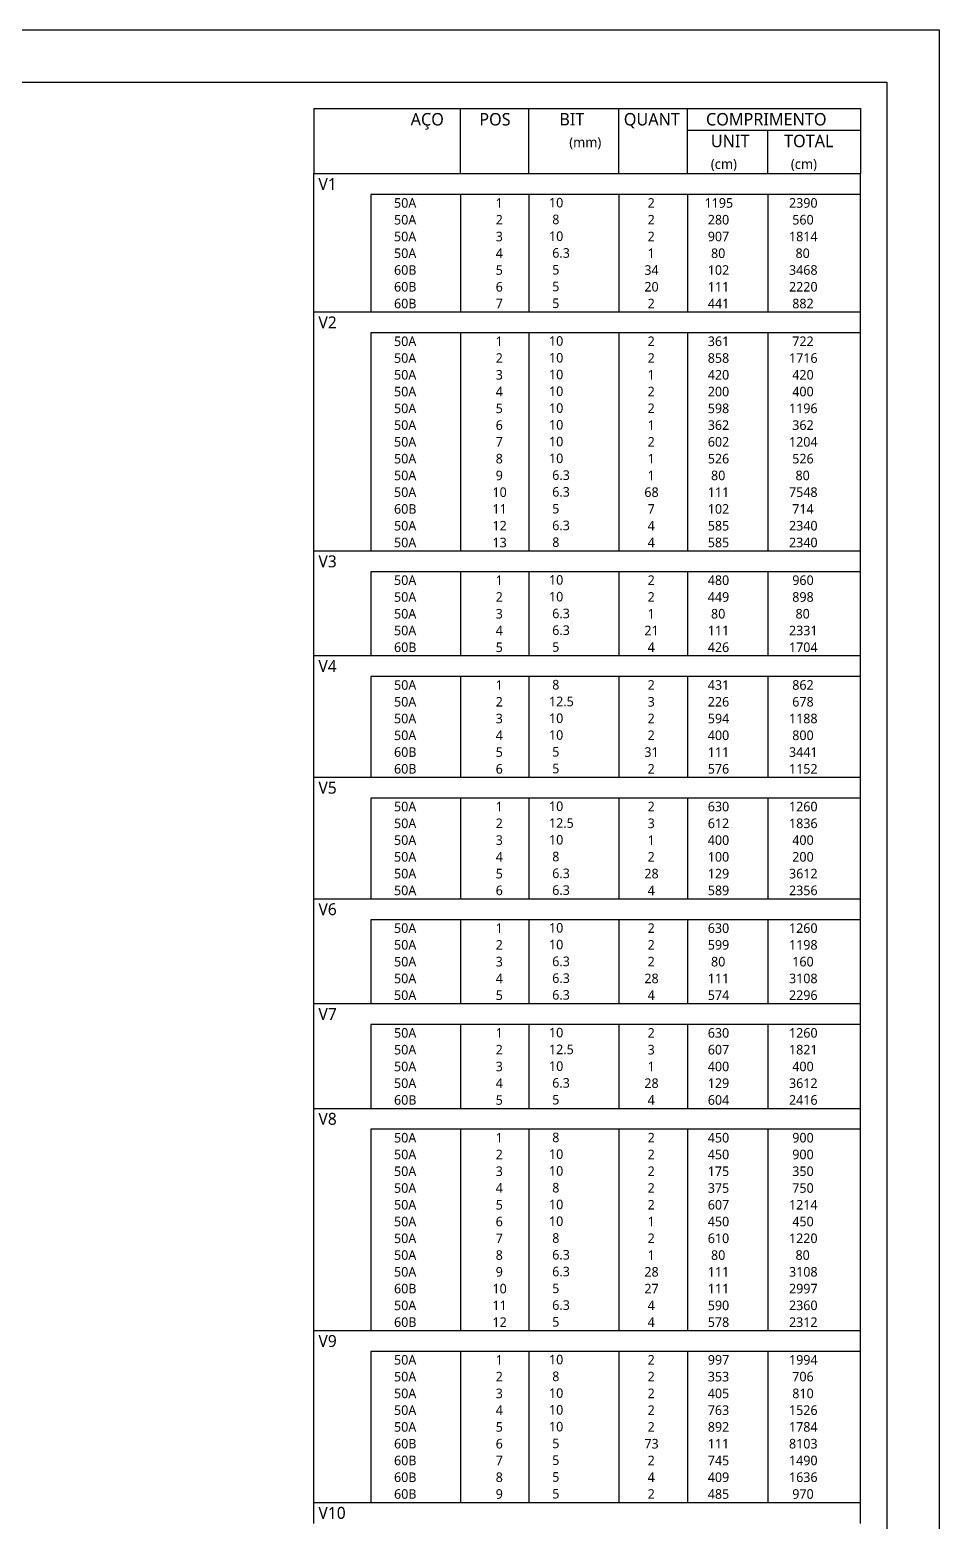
# Model space of a CAD drawing. Extents: x 0 to 89.5, y 0 to 70.
# Drawn here: x 72.13 to 89.5, y 41.5 to 70 of the extents above; entities that cross this region are included whole.
import ezdxf

# ---------------------------------------------------------------- set-up
doc = ezdxf.new("R2010")
doc.units = 0
doc.header["$MEASUREMENT"] = 0
for name, color, linetype in [('1', 1, 'CONTINUOUS'), ('12', 12, 'CONTINUOUS'), ('2', 2, 'CONTINUOUS')]:
    doc.layers.add(name, color=color, linetype=linetype)
doc.styles.add('TQS_LUCIDA_SANS_UNICODE', font='L_10646.TTF')

msp = doc.modelspace()

# ---------------------------------------------------------------- linework, layer by layer
at = {"layer": '1', "linetype": 'Continuous'}
for p, q in [((1.5, 70), (89.500005, 70)), ((89.500005, 70), (89.499997, 0))]:
    msp.add_line(p, q, dxfattribs=at)
at = {"layer": '12', "linetype": 'Continuous'}
for p, q in [((2.5, 68.999992), (88.499997, 69)), ((88.499997, 69), (88.499997, 1))]:
    msp.add_line(p, q, dxfattribs=at)
at = {"layer": '2', "linetype": 'Continuous'}
for p, q in [((77.55, 68.499087), (77.55, 67.252212)), ((77.55, 68.499087), (88, 68.499087)), ((80.3525, 67.252212), (80.3525, 68.499087)), ((81.6635, 67.252212), (81.6635, 68.499087)), ((83.383, 67.252212), (83.383, 68.499087)), ((84.694, 67.252212), (84.694, 68.499087)), ((88, 68.499087), (88, 67.252212)), ((84.694, 68.083462), (88, 68.083462)), ((86.2235, 67.252212), (86.2235, 68.083462)), ((77.55, 67.252212), (88, 67.252212)), ((77.55, 66.851652), (77.55, 67.252212)), ((77.55, 67.252212), (88, 67.252212)), ((88, 66.851652), (88, 67.252212)), ((77.55, 66.531204), (77.55, 66.851652)), ((88, 66.851652), (78.6425, 66.851652)), ((78.6425, 66.851652), (78.6425, 66.531204)), ((80.3525, 66.851652), (80.3525, 66.531204)), ((81.6635, 66.851652), (81.6635, 66.531204)), ((83.383, 66.851652), (83.383, 66.531204)), ((84.694, 66.851652), (84.694, 66.531204)), ((86.2235, 66.851652), (86.2235, 66.531204)), ((88, 66.531204), (88, 66.851652)), ((77.55, 66.210757), (77.55, 66.531204)), ((78.6425, 66.531204), (78.6425, 66.210757)), ((80.3525, 66.531204), (80.3525, 66.210757)), ((81.6635, 66.531204), (81.6635, 66.210757)), ((83.383, 66.531204), (83.383, 66.210757)), ((84.694, 66.531204), (84.694, 66.210757)), ((86.2235, 66.531204), (86.2235, 66.210757)), ((88, 66.210757), (88, 66.531204)), ((77.55, 65.890309), (77.55, 66.210757)), ((78.6425, 66.210757), (78.6425, 65.890309)), ((80.3525, 66.210757), (80.3525, 65.890309)), ((81.6635, 66.210757), (81.6635, 65.890309)), ((83.383, 66.210757), (83.383, 65.890309)), ((84.694, 66.210757), (84.694, 65.890309)), ((86.2235, 66.210757), (86.2235, 65.890309)), ((88, 65.890309), (88, 66.210757)), ((77.55, 65.569861), (77.55, 65.890309)), ((78.6425, 65.890309), (78.6425, 65.569861)), ((80.3525, 65.890309), (80.3525, 65.569861)), ((81.6635, 65.890309), (81.6635, 65.569861)), ((83.383, 65.890309), (83.383, 65.569861)), ((84.694, 65.890309), (84.694, 65.569861)), ((86.2235, 65.890309), (86.2235, 65.569861)), ((88, 65.569861), (88, 65.890309)), ((77.55, 65.249413), (77.55, 65.569861)), ((78.6425, 65.569861), (78.6425, 65.249413)), ((80.3525, 65.569861), (80.3525, 65.249413)), ((81.6635, 65.569861), (81.6635, 65.249413)), ((83.383, 65.569861), (83.383, 65.249413)), ((84.694, 65.569861), (84.694, 65.249413)), ((86.2235, 65.569861), (86.2235, 65.249413)), ((88, 65.249413), (88, 65.569861)), ((77.55, 64.928966), (77.55, 65.249413)), ((78.6425, 65.249413), (78.6425, 64.928966)), ((80.3525, 65.249413), (80.3525, 64.928966)), ((81.6635, 65.249413), (81.6635, 64.928966)), ((83.383, 65.249413), (83.383, 64.928966)), ((84.694, 65.249413), (84.694, 64.928966)), ((86.2235, 65.249413), (86.2235, 64.928966)), ((88, 64.928966), (88, 65.249413)), ((77.55, 64.608518), (77.55, 64.928966)), ((78.6425, 64.928966), (78.6425, 64.608518)), ((80.3525, 64.928966), (80.3525, 64.608518)), ((81.6635, 64.928966), (81.6635, 64.608518)), ((83.383, 64.928966), (83.383, 64.608518)), ((84.694, 64.928966), (84.694, 64.608518)), ((86.2235, 64.928966), (86.2235, 64.608518)), ((88, 64.608518), (88, 64.928966)), ((77.55, 64.207958), (77.55, 64.608518)), ((77.55, 64.608518), (88, 64.608518)), ((88, 64.207958), (88, 64.608518)), ((77.55, 63.88751), (77.55, 64.207958)), ((88, 64.207958), (78.6425, 64.207958)), ((78.6425, 64.207958), (78.6425, 63.88751)), ((80.3525, 64.207958), (80.3525, 63.88751)), ((81.6635, 64.207958), (81.6635, 63.88751)), ((83.383, 64.207958), (83.383, 63.88751)), ((84.694, 64.207958), (84.694, 63.88751)), ((86.2235, 64.207958), (86.2235, 63.88751)), ((88, 63.88751), (88, 64.207958)), ((77.55, 63.567063), (77.55, 63.88751)), ((78.6425, 63.88751), (78.6425, 63.567063)), ((80.3525, 63.88751), (80.3525, 63.567063)), ((81.6635, 63.88751), (81.6635, 63.567063)), ((83.383, 63.88751), (83.383, 63.567063)), ((84.694, 63.88751), (84.694, 63.567063)), ((86.2235, 63.88751), (86.2235, 63.567063)), ((88, 63.567063), (88, 63.88751)), ((77.55, 63.246615), (77.55, 63.567063)), ((78.6425, 63.567063), (78.6425, 63.246615)), ((80.3525, 63.567063), (80.3525, 63.246615)), ((81.6635, 63.567063), (81.6635, 63.246615)), ((83.383, 63.567063), (83.383, 63.246615)), ((84.694, 63.567063), (84.694, 63.246615)), ((86.2235, 63.567063), (86.2235, 63.246615)), ((88, 63.246615), (88, 63.567063)), ((77.55, 62.926167), (77.55, 63.246615)), ((78.6425, 63.246615), (78.6425, 62.926167)), ((80.3525, 63.246615), (80.3525, 62.926167)), ((81.6635, 63.246615), (81.6635, 62.926167)), ((83.383, 63.246615), (83.383, 62.926167)), ((84.694, 63.246615), (84.694, 62.926167)), ((86.2235, 63.246615), (86.2235, 62.926167)), ((88, 62.926167), (88, 63.246615)), ((77.55, 62.605719), (77.55, 62.926167)), ((78.6425, 62.926167), (78.6425, 62.605719)), ((80.3525, 62.926167), (80.3525, 62.605719)), ((81.6635, 62.926167), (81.6635, 62.605719)), ((83.383, 62.926167), (83.383, 62.605719)), ((84.694, 62.926167), (84.694, 62.605719)), ((86.2235, 62.926167), (86.2235, 62.605719)), ((88, 62.605719), (88, 62.926167)), ((77.55, 62.285272), (77.55, 62.605719)), ((78.6425, 62.605719), (78.6425, 62.285272)), ((80.3525, 62.605719), (80.3525, 62.285272)), ((81.6635, 62.605719), (81.6635, 62.285272)), ((83.383, 62.605719), (83.383, 62.285272)), ((84.694, 62.605719), (84.694, 62.285272)), ((86.2235, 62.605719), (86.2235, 62.285272)), ((88, 62.285272), (88, 62.605719)), ((77.55, 61.964824), (77.55, 62.285272)), ((78.6425, 62.285272), (78.6425, 61.964824)), ((80.3525, 62.285272), (80.3525, 61.964824)), ((81.6635, 62.285272), (81.6635, 61.964824)), ((83.383, 62.285272), (83.383, 61.964824)), ((84.694, 62.285272), (84.694, 61.964824)), ((86.2235, 62.285272), (86.2235, 61.964824)), ((88, 61.964824), (88, 62.285272)), ((77.55, 61.644376), (77.55, 61.964824)), ((78.6425, 61.964824), (78.6425, 61.644376)), ((80.3525, 61.964824), (80.3525, 61.644376)), ((81.6635, 61.964824), (81.6635, 61.644376)), ((83.383, 61.964824), (83.383, 61.644376)), ((84.694, 61.964824), (84.694, 61.644376)), ((86.2235, 61.964824), (86.2235, 61.644376)), ((88, 61.644376), (88, 61.964824)), ((77.55, 61.323929), (77.55, 61.644376)), ((78.6425, 61.644376), (78.6425, 61.323929)), ((80.3525, 61.644376), (80.3525, 61.323929)), ((81.6635, 61.644376), (81.6635, 61.323929)), ((83.383, 61.644376), (83.383, 61.323929)), ((84.694, 61.644376), (84.694, 61.323929)), ((86.2235, 61.644376), (86.2235, 61.323929)), ((88, 61.323929), (88, 61.644376)), ((77.55, 61.003481), (77.55, 61.323929)), ((78.6425, 61.323929), (78.6425, 61.003481)), ((80.3525, 61.323929), (80.3525, 61.003481)), ((81.6635, 61.323929), (81.6635, 61.003481)), ((83.383, 61.323929), (83.383, 61.003481)), ((84.694, 61.323929), (84.694, 61.003481)), ((86.2235, 61.323929), (86.2235, 61.003481)), ((88, 61.003481), (88, 61.323929)), ((77.55, 60.683033), (77.55, 61.003481)), ((78.6425, 61.003481), (78.6425, 60.683033)), ((80.3525, 61.003481), (80.3525, 60.683033)), ((81.6635, 61.003481), (81.6635, 60.683033)), ((83.383, 61.003481), (83.383, 60.683033)), ((84.694, 61.003481), (84.694, 60.683033)), ((86.2235, 61.003481), (86.2235, 60.683033)), ((88, 60.683033), (88, 61.003481)), ((77.55, 60.362585), (77.55, 60.683033)), ((78.6425, 60.683033), (78.6425, 60.362585)), ((80.3525, 60.683033), (80.3525, 60.362585)), ((81.6635, 60.683033), (81.6635, 60.362585)), ((83.383, 60.683033), (83.383, 60.362585)), ((84.694, 60.683033), (84.694, 60.362585)), ((86.2235, 60.683033), (86.2235, 60.362585)), ((88, 60.362585), (88, 60.683033)), ((77.55, 60.042138), (77.55, 60.362585)), ((78.6425, 60.362585), (78.6425, 60.042138)), ((80.3525, 60.362585), (80.3525, 60.042138)), ((81.6635, 60.362585), (81.6635, 60.042138)), ((83.383, 60.362585), (83.383, 60.042138)), ((84.694, 60.362585), (84.694, 60.042138)), ((86.2235, 60.362585), (86.2235, 60.042138)), ((88, 60.042138), (88, 60.362585)), ((77.55, 59.641578), (77.55, 60.042138)), ((77.55, 60.042138), (88, 60.042138)), ((88, 59.641578), (88, 60.042138)), ((77.55, 59.32113), (77.55, 59.641578)), ((88, 59.641578), (78.6425, 59.641578)), ((78.6425, 59.641578), (78.6425, 59.32113)), ((80.3525, 59.641578), (80.3525, 59.32113)), ((81.6635, 59.641578), (81.6635, 59.32113)), ((83.383, 59.641578), (83.383, 59.32113)), ((84.694, 59.641578), (84.694, 59.32113)), ((86.2235, 59.641578), (86.2235, 59.32113)), ((88, 59.32113), (88, 59.641578)), ((77.55, 59.000682), (77.55, 59.32113)), ((78.6425, 59.32113), (78.6425, 59.000682)), ((80.3525, 59.32113), (80.3525, 59.000682)), ((81.6635, 59.32113), (81.6635, 59.000682)), ((83.383, 59.32113), (83.383, 59.000682)), ((84.694, 59.32113), (84.694, 59.000682)), ((86.2235, 59.32113), (86.2235, 59.000682)), ((88, 59.000682), (88, 59.32113)), ((77.55, 58.680235), (77.55, 59.000682)), ((78.6425, 59.000682), (78.6425, 58.680235)), ((80.3525, 59.000682), (80.3525, 58.680235)), ((81.6635, 59.000682), (81.6635, 58.680235)), ((83.383, 59.000682), (83.383, 58.680235)), ((84.694, 59.000682), (84.694, 58.680235)), ((86.2235, 59.000682), (86.2235, 58.680235)), ((88, 58.680235), (88, 59.000682)), ((77.55, 58.359787), (77.55, 58.680235)), ((78.6425, 58.680235), (78.6425, 58.359787)), ((80.3525, 58.680235), (80.3525, 58.359787)), ((81.6635, 58.680235), (81.6635, 58.359787)), ((83.383, 58.680235), (83.383, 58.359787)), ((84.694, 58.680235), (84.694, 58.359787)), ((86.2235, 58.680235), (86.2235, 58.359787)), ((88, 58.359787), (88, 58.680235)), ((77.55, 58.039339), (77.55, 58.359787)), ((78.6425, 58.359787), (78.6425, 58.039339)), ((80.3525, 58.359787), (80.3525, 58.039339)), ((81.6635, 58.359787), (81.6635, 58.039339)), ((83.383, 58.359787), (83.383, 58.039339)), ((84.694, 58.359787), (84.694, 58.039339)), ((86.2235, 58.359787), (86.2235, 58.039339)), ((88, 58.039339), (88, 58.359787)), ((77.55, 57.63878), (77.55, 58.039339)), ((77.55, 58.039339), (88, 58.039339)), ((88, 57.63878), (88, 58.039339)), ((77.55, 57.318332), (77.55, 57.63878)), ((88, 57.63878), (78.6425, 57.63878)), ((78.6425, 57.63878), (78.6425, 57.318332)), ((80.3525, 57.63878), (80.3525, 57.318332)), ((81.6635, 57.63878), (81.6635, 57.318332)), ((83.383, 57.63878), (83.383, 57.318332)), ((84.694, 57.63878), (84.694, 57.318332)), ((86.2235, 57.63878), (86.2235, 57.318332)), ((88, 57.318332), (88, 57.63878)), ((77.55, 56.997884), (77.55, 57.318332)), ((78.6425, 57.318332), (78.6425, 56.997884)), ((80.3525, 57.318332), (80.3525, 56.997884)), ((81.6635, 57.318332), (81.6635, 56.997884)), ((83.383, 57.318332), (83.383, 56.997884)), ((84.694, 57.318332), (84.694, 56.997884)), ((86.2235, 57.318332), (86.2235, 56.997884)), ((88, 56.997884), (88, 57.318332)), ((77.55, 56.677436), (77.55, 56.997884)), ((78.6425, 56.997884), (78.6425, 56.677436)), ((80.3525, 56.997884), (80.3525, 56.677436)), ((81.6635, 56.997884), (81.6635, 56.677436)), ((83.383, 56.997884), (83.383, 56.677436)), ((84.694, 56.997884), (84.694, 56.677436)), ((86.2235, 56.997884), (86.2235, 56.677436)), ((88, 56.677436), (88, 56.997884)), ((77.55, 56.356989), (77.55, 56.677436)), ((78.6425, 56.677436), (78.6425, 56.356989)), ((80.3525, 56.677436), (80.3525, 56.356989)), ((81.6635, 56.677436), (81.6635, 56.356989)), ((83.383, 56.677436), (83.383, 56.356989)), ((84.694, 56.677436), (84.694, 56.356989)), ((86.2235, 56.677436), (86.2235, 56.356989)), ((88, 56.356989), (88, 56.677436)), ((77.55, 56.036541), (77.55, 56.356989)), ((78.6425, 56.356989), (78.6425, 56.036541)), ((80.3525, 56.356989), (80.3525, 56.036541)), ((81.6635, 56.356989), (81.6635, 56.036541)), ((83.383, 56.356989), (83.383, 56.036541)), ((84.694, 56.356989), (84.694, 56.036541)), ((86.2235, 56.356989), (86.2235, 56.036541)), ((88, 56.036541), (88, 56.356989)), ((77.55, 55.716093), (77.55, 56.036541)), ((78.6425, 56.036541), (78.6425, 55.716093)), ((80.3525, 56.036541), (80.3525, 55.716093)), ((81.6635, 56.036541), (81.6635, 55.716093)), ((83.383, 56.036541), (83.383, 55.716093)), ((84.694, 56.036541), (84.694, 55.716093)), ((86.2235, 56.036541), (86.2235, 55.716093)), ((88, 55.716093), (88, 56.036541)), ((77.55, 55.315533), (77.55, 55.716093)), ((77.55, 55.716093), (88, 55.716093)), ((88, 55.315533), (88, 55.716093)), ((77.55, 54.995086), (77.55, 55.315533)), ((88, 55.315533), (78.6425, 55.315533)), ((78.6425, 55.315533), (78.6425, 54.995086)), ((80.3525, 55.315533), (80.3525, 54.995086)), ((81.6635, 55.315533), (81.6635, 54.995086)), ((83.383, 55.315533), (83.383, 54.995086)), ((84.694, 55.315533), (84.694, 54.995086)), ((86.2235, 55.315533), (86.2235, 54.995086)), ((88, 54.995086), (88, 55.315533)), ((77.55, 54.674638), (77.55, 54.995086)), ((78.6425, 54.995086), (78.6425, 54.674638)), ((80.3525, 54.995086), (80.3525, 54.674638)), ((81.6635, 54.995086), (81.6635, 54.674638)), ((83.383, 54.995086), (83.383, 54.674638)), ((84.694, 54.995086), (84.694, 54.674638)), ((86.2235, 54.995086), (86.2235, 54.674638)), ((88, 54.674638), (88, 54.995086)), ((77.55, 54.35419), (77.55, 54.674638)), ((78.6425, 54.674638), (78.6425, 54.35419)), ((80.3525, 54.674638), (80.3525, 54.35419)), ((81.6635, 54.674638), (81.6635, 54.35419)), ((83.383, 54.674638), (83.383, 54.35419)), ((84.694, 54.674638), (84.694, 54.35419)), ((86.2235, 54.674638), (86.2235, 54.35419)), ((88, 54.35419), (88, 54.674638)), ((77.55, 54.033742), (77.55, 54.35419)), ((78.6425, 54.35419), (78.6425, 54.033742)), ((80.3525, 54.35419), (80.3525, 54.033742)), ((81.6635, 54.35419), (81.6635, 54.033742)), ((83.383, 54.35419), (83.383, 54.033742)), ((84.694, 54.35419), (84.694, 54.033742)), ((86.2235, 54.35419), (86.2235, 54.033742)), ((88, 54.033742), (88, 54.35419)), ((77.55, 53.713295), (77.55, 54.033742)), ((78.6425, 54.033742), (78.6425, 53.713295)), ((80.3525, 54.033742), (80.3525, 53.713295)), ((81.6635, 54.033742), (81.6635, 53.713295)), ((83.383, 54.033742), (83.383, 53.713295)), ((84.694, 54.033742), (84.694, 53.713295)), ((86.2235, 54.033742), (86.2235, 53.713295)), ((88, 53.713295), (88, 54.033742)), ((77.55, 53.392847), (77.55, 53.713295)), ((78.6425, 53.713295), (78.6425, 53.392847)), ((80.3525, 53.713295), (80.3525, 53.392847)), ((81.6635, 53.713295), (81.6635, 53.392847)), ((83.383, 53.713295), (83.383, 53.392847)), ((84.694, 53.713295), (84.694, 53.392847)), ((86.2235, 53.713295), (86.2235, 53.392847)), ((88, 53.392847), (88, 53.713295)), ((77.55, 52.992287), (77.55, 53.392847)), ((77.55, 53.392847), (88, 53.392847)), ((88, 52.992287), (88, 53.392847)), ((77.55, 52.67184), (77.55, 52.992287)), ((88, 52.992287), (78.6425, 52.992287)), ((78.6425, 52.992287), (78.6425, 52.67184)), ((80.3525, 52.992287), (80.3525, 52.67184)), ((81.6635, 52.992287), (81.6635, 52.67184)), ((83.383, 52.992287), (83.383, 52.67184)), ((84.694, 52.992287), (84.694, 52.67184)), ((86.2235, 52.992287), (86.2235, 52.67184)), ((88, 52.67184), (88, 52.992287)), ((77.55, 52.351392), (77.55, 52.67184)), ((78.6425, 52.67184), (78.6425, 52.351392)), ((80.3525, 52.67184), (80.3525, 52.351392)), ((81.6635, 52.67184), (81.6635, 52.351392)), ((83.383, 52.67184), (83.383, 52.351392)), ((84.694, 52.67184), (84.694, 52.351392)), ((86.2235, 52.67184), (86.2235, 52.351392)), ((88, 52.351392), (88, 52.67184)), ((77.55, 52.030944), (77.55, 52.351392)), ((78.6425, 52.351392), (78.6425, 52.030944)), ((80.3525, 52.351392), (80.3525, 52.030944)), ((81.6635, 52.351392), (81.6635, 52.030944)), ((83.383, 52.351392), (83.383, 52.030944)), ((84.694, 52.351392), (84.694, 52.030944)), ((86.2235, 52.351392), (86.2235, 52.030944)), ((88, 52.030944), (88, 52.351392)), ((77.55, 51.710496), (77.55, 52.030944)), ((78.6425, 52.030944), (78.6425, 51.710496)), ((80.3525, 52.030944), (80.3525, 51.710496)), ((81.6635, 52.030944), (81.6635, 51.710496)), ((83.383, 52.030944), (83.383, 51.710496)), ((84.694, 52.030944), (84.694, 51.710496)), ((86.2235, 52.030944), (86.2235, 51.710496)), ((88, 51.710496), (88, 52.030944)), ((77.55, 51.390049), (77.55, 51.710496)), ((78.6425, 51.710496), (78.6425, 51.390049)), ((80.3525, 51.710496), (80.3525, 51.390049)), ((81.6635, 51.710496), (81.6635, 51.390049)), ((83.383, 51.710496), (83.383, 51.390049)), ((84.694, 51.710496), (84.694, 51.390049)), ((86.2235, 51.710496), (86.2235, 51.390049)), ((88, 51.390049), (88, 51.710496)), ((77.55, 50.989489), (77.55, 51.390049)), ((77.55, 51.390049), (88, 51.390049)), ((88, 50.989489), (88, 51.390049)), ((77.55, 50.669041), (77.55, 50.989489)), ((88, 50.989489), (78.6425, 50.989489)), ((78.6425, 50.989489), (78.6425, 50.669041)), ((80.3525, 50.989489), (80.3525, 50.669041)), ((81.6635, 50.989489), (81.6635, 50.669041)), ((83.383, 50.989489), (83.383, 50.669041)), ((84.694, 50.989489), (84.694, 50.669041)), ((86.2235, 50.989489), (86.2235, 50.669041)), ((88, 50.669041), (88, 50.989489)), ((77.55, 50.348593), (77.55, 50.669041)), ((78.6425, 50.669041), (78.6425, 50.348593)), ((80.3525, 50.669041), (80.3525, 50.348593)), ((81.6635, 50.669041), (81.6635, 50.348593)), ((83.383, 50.669041), (83.383, 50.348593)), ((84.694, 50.669041), (84.694, 50.348593)), ((86.2235, 50.669041), (86.2235, 50.348593)), ((88, 50.348593), (88, 50.669041)), ((77.55, 50.028146), (77.55, 50.348593)), ((78.6425, 50.348593), (78.6425, 50.028146)), ((80.3525, 50.348593), (80.3525, 50.028146)), ((81.6635, 50.348593), (81.6635, 50.028146)), ((83.383, 50.348593), (83.383, 50.028146)), ((84.694, 50.348593), (84.694, 50.028146)), ((86.2235, 50.348593), (86.2235, 50.028146)), ((88, 50.028146), (88, 50.348593)), ((77.55, 49.707698), (77.55, 50.028146)), ((78.6425, 50.028146), (78.6425, 49.707698)), ((80.3525, 50.028146), (80.3525, 49.707698)), ((81.6635, 50.028146), (81.6635, 49.707698)), ((83.383, 50.028146), (83.383, 49.707698)), ((84.694, 50.028146), (84.694, 49.707698)), ((86.2235, 50.028146), (86.2235, 49.707698)), ((88, 49.707698), (88, 50.028146)), ((77.55, 49.38725), (77.55, 49.707698)), ((78.6425, 49.707698), (78.6425, 49.38725)), ((80.3525, 49.707698), (80.3525, 49.38725)), ((81.6635, 49.707698), (81.6635, 49.38725)), ((83.383, 49.707698), (83.383, 49.38725)), ((84.694, 49.707698), (84.694, 49.38725)), ((86.2235, 49.707698), (86.2235, 49.38725)), ((88, 49.38725), (88, 49.707698)), ((77.55, 48.98669), (77.55, 49.38725)), ((77.55, 49.38725), (88, 49.38725)), ((88, 48.98669), (88, 49.38725)), ((77.55, 48.666243), (77.55, 48.98669)), ((88, 48.98669), (78.6425, 48.98669)), ((78.6425, 48.98669), (78.6425, 48.666243)), ((80.3525, 48.98669), (80.3525, 48.666243)), ((81.6635, 48.98669), (81.6635, 48.666243)), ((83.383, 48.98669), (83.383, 48.666243)), ((84.694, 48.98669), (84.694, 48.666243)), ((86.2235, 48.98669), (86.2235, 48.666243)), ((88, 48.666243), (88, 48.98669)), ((77.55, 48.345795), (77.55, 48.666243)), ((78.6425, 48.666243), (78.6425, 48.345795)), ((80.3525, 48.666243), (80.3525, 48.345795)), ((81.6635, 48.666243), (81.6635, 48.345795)), ((83.383, 48.666243), (83.383, 48.345795)), ((84.694, 48.666243), (84.694, 48.345795)), ((86.2235, 48.666243), (86.2235, 48.345795)), ((88, 48.345795), (88, 48.666243)), ((77.55, 48.025347), (77.55, 48.345795)), ((78.6425, 48.345795), (78.6425, 48.025347)), ((80.3525, 48.345795), (80.3525, 48.025347)), ((81.6635, 48.345795), (81.6635, 48.025347)), ((83.383, 48.345795), (83.383, 48.025347)), ((84.694, 48.345795), (84.694, 48.025347)), ((86.2235, 48.345795), (86.2235, 48.025347)), ((88, 48.025347), (88, 48.345795)), ((77.55, 47.7049), (77.55, 48.025347)), ((78.6425, 48.025347), (78.6425, 47.7049)), ((80.3525, 48.025347), (80.3525, 47.7049)), ((81.6635, 48.025347), (81.6635, 47.7049)), ((83.383, 48.025347), (83.383, 47.7049)), ((84.694, 48.025347), (84.694, 47.7049)), ((86.2235, 48.025347), (86.2235, 47.7049)), ((88, 47.7049), (88, 48.025347)), ((77.55, 47.384452), (77.55, 47.7049)), ((78.6425, 47.7049), (78.6425, 47.384452)), ((80.3525, 47.7049), (80.3525, 47.384452)), ((81.6635, 47.7049), (81.6635, 47.384452)), ((83.383, 47.7049), (83.383, 47.384452)), ((84.694, 47.7049), (84.694, 47.384452)), ((86.2235, 47.7049), (86.2235, 47.384452)), ((88, 47.384452), (88, 47.7049)), ((77.55, 47.064004), (77.55, 47.384452)), ((78.6425, 47.384452), (78.6425, 47.064004)), ((80.3525, 47.384452), (80.3525, 47.064004)), ((81.6635, 47.384452), (81.6635, 47.064004)), ((83.383, 47.384452), (83.383, 47.064004)), ((84.694, 47.384452), (84.694, 47.064004)), ((86.2235, 47.384452), (86.2235, 47.064004)), ((88, 47.064004), (88, 47.384452)), ((77.55, 46.743556), (77.55, 47.064004)), ((78.6425, 47.064004), (78.6425, 46.743556)), ((80.3525, 47.064004), (80.3525, 46.743556)), ((81.6635, 47.064004), (81.6635, 46.743556)), ((83.383, 47.064004), (83.383, 46.743556)), ((84.694, 47.064004), (84.694, 46.743556)), ((86.2235, 47.064004), (86.2235, 46.743556)), ((88, 46.743556), (88, 47.064004)), ((77.55, 46.423109), (77.55, 46.743556)), ((78.6425, 46.743556), (78.6425, 46.423109)), ((80.3525, 46.743556), (80.3525, 46.423109)), ((81.6635, 46.743556), (81.6635, 46.423109)), ((83.383, 46.743556), (83.383, 46.423109)), ((84.694, 46.743556), (84.694, 46.423109)), ((86.2235, 46.743556), (86.2235, 46.423109)), ((88, 46.423109), (88, 46.743556)), ((77.55, 46.102661), (77.55, 46.423109)), ((78.6425, 46.423109), (78.6425, 46.102661)), ((80.3525, 46.423109), (80.3525, 46.102661)), ((81.6635, 46.423109), (81.6635, 46.102661)), ((83.383, 46.423109), (83.383, 46.102661)), ((84.694, 46.423109), (84.694, 46.102661)), ((86.2235, 46.423109), (86.2235, 46.102661)), ((88, 46.102661), (88, 46.423109)), ((77.55, 45.782213), (77.55, 46.102661)), ((78.6425, 46.102661), (78.6425, 45.782213)), ((80.3525, 46.102661), (80.3525, 45.782213)), ((81.6635, 46.102661), (81.6635, 45.782213)), ((83.383, 46.102661), (83.383, 45.782213)), ((84.694, 46.102661), (84.694, 45.782213)), ((86.2235, 46.102661), (86.2235, 45.782213)), ((88, 45.782213), (88, 46.102661)), ((77.55, 45.461765), (77.55, 45.782213)), ((78.6425, 45.782213), (78.6425, 45.461765)), ((80.3525, 45.782213), (80.3525, 45.461765)), ((81.6635, 45.782213), (81.6635, 45.461765)), ((83.383, 45.782213), (83.383, 45.461765)), ((84.694, 45.782213), (84.694, 45.461765)), ((86.2235, 45.782213), (86.2235, 45.461765)), ((88, 45.461765), (88, 45.782213)), ((77.55, 45.141318), (77.55, 45.461765)), ((78.6425, 45.461765), (78.6425, 45.141318)), ((80.3525, 45.461765), (80.3525, 45.141318)), ((81.6635, 45.461765), (81.6635, 45.141318)), ((83.383, 45.461765), (83.383, 45.141318)), ((84.694, 45.461765), (84.694, 45.141318)), ((86.2235, 45.461765), (86.2235, 45.141318)), ((88, 45.141318), (88, 45.461765)), ((77.55, 44.740758), (77.55, 45.141318)), ((77.55, 45.141318), (88, 45.141318)), ((88, 44.740758), (88, 45.141318)), ((77.55, 44.42031), (77.55, 44.740758)), ((88, 44.740758), (78.6425, 44.740758)), ((78.6425, 44.740758), (78.6425, 44.42031)), ((80.3525, 44.740758), (80.3525, 44.42031)), ((81.6635, 44.740758), (81.6635, 44.42031)), ((83.383, 44.740758), (83.383, 44.42031)), ((84.694, 44.740758), (84.694, 44.42031)), ((86.2235, 44.740758), (86.2235, 44.42031)), ((88, 44.42031), (88, 44.740758)), ((77.55, 44.099863), (77.55, 44.42031)), ((78.6425, 44.42031), (78.6425, 44.099863)), ((80.3525, 44.42031), (80.3525, 44.099863)), ((81.6635, 44.42031), (81.6635, 44.099863)), ((83.383, 44.42031), (83.383, 44.099863)), ((84.694, 44.42031), (84.694, 44.099863)), ((86.2235, 44.42031), (86.2235, 44.099863)), ((88, 44.099863), (88, 44.42031)), ((77.55, 43.779415), (77.55, 44.099863)), ((78.6425, 44.099863), (78.6425, 43.779415)), ((80.3525, 44.099863), (80.3525, 43.779415)), ((81.6635, 44.099863), (81.6635, 43.779415)), ((83.383, 44.099863), (83.383, 43.779415)), ((84.694, 44.099863), (84.694, 43.779415)), ((86.2235, 44.099863), (86.2235, 43.779415)), ((88, 43.779415), (88, 44.099863)), ((77.55, 43.458967), (77.55, 43.779415)), ((78.6425, 43.779415), (78.6425, 43.458967)), ((80.3525, 43.779415), (80.3525, 43.458967)), ((81.6635, 43.779415), (81.6635, 43.458967)), ((83.383, 43.779415), (83.383, 43.458967)), ((84.694, 43.779415), (84.694, 43.458967)), ((86.2235, 43.779415), (86.2235, 43.458967)), ((88, 43.458967), (88, 43.779415)), ((77.55, 43.138519), (77.55, 43.458967)), ((78.6425, 43.458967), (78.6425, 43.138519)), ((80.3525, 43.458967), (80.3525, 43.138519)), ((81.6635, 43.458967), (81.6635, 43.138519)), ((83.383, 43.458967), (83.383, 43.138519)), ((84.694, 43.458967), (84.694, 43.138519)), ((86.2235, 43.458967), (86.2235, 43.138519)), ((88, 43.138519), (88, 43.458967)), ((77.55, 42.818072), (77.55, 43.138519)), ((78.6425, 43.138519), (78.6425, 42.818072)), ((80.3525, 43.138519), (80.3525, 42.818072)), ((81.6635, 43.138519), (81.6635, 42.818072)), ((83.383, 43.138519), (83.383, 42.818072)), ((84.694, 43.138519), (84.694, 42.818072)), ((86.2235, 43.138519), (86.2235, 42.818072)), ((88, 42.818072), (88, 43.138519)), ((77.55, 42.497624), (77.55, 42.818072)), ((78.6425, 42.818072), (78.6425, 42.497624)), ((80.3525, 42.818072), (80.3525, 42.497624)), ((81.6635, 42.818072), (81.6635, 42.497624)), ((83.383, 42.818072), (83.383, 42.497624)), ((84.694, 42.818072), (84.694, 42.497624)), ((86.2235, 42.818072), (86.2235, 42.497624)), ((88, 42.497624), (88, 42.818072)), ((77.55, 42.177176), (77.55, 42.497624)), ((78.6425, 42.497624), (78.6425, 42.177176)), ((80.3525, 42.497624), (80.3525, 42.177176)), ((81.6635, 42.497624), (81.6635, 42.177176)), ((83.383, 42.497624), (83.383, 42.177176)), ((84.694, 42.497624), (84.694, 42.177176)), ((86.2235, 42.497624), (86.2235, 42.177176)), ((88, 42.177176), (88, 42.497624)), ((77.55, 41.856728), (77.55, 42.177176)), ((78.6425, 42.177176), (78.6425, 41.856728)), ((80.3525, 42.177176), (80.3525, 41.856728)), ((81.6635, 42.177176), (81.6635, 41.856728)), ((83.383, 42.177176), (83.383, 41.856728)), ((84.694, 42.177176), (84.694, 41.856728)), ((86.2235, 42.177176), (86.2235, 41.856728)), ((88, 41.856728), (88, 42.177176)), ((77.55, 41.456169), (77.55, 41.856728)), ((77.55, 41.856728), (88, 41.856728)), ((88, 41.456169), (88, 41.856728))]:
    msp.add_line(p, q, dxfattribs=at)

# ---------------------------------------------------------------- texts
at = {"layer": '2', "linetype": 'Continuous', "style": 'TQS_LUCIDA_SANS_UNICODE'}
for s, height, p in [('AÇO', 0.2375, (79.402101, 68.172524)), ('POS', 0.2375, (80.7135, 68.172524)), ('BIT', 0.2375, (82.243, 68.172524)), ('QUANT', 0.2375, (83.474665, 68.172524)), ('COMPRIMENTO', 0.2375, (85.044995, 68.172524)), ('(mm)', 0.19, (82.433, 67.756899)), ('UNIT', 0.2375, (85.137512, 67.756899)), ('TOTAL', 0.2375, (86.536342, 67.756899)), ('(cm)', 0.19, (85.137512, 67.341274)), ('(cm)', 0.19, (86.667012, 67.341274)), ('V1', 0.228891, (77.641008, 66.937486)), ('     50A', 0.183113, (78.775178, 66.599871)), ('  1', 0.183113, (80.9035, 66.599871)), ('   10  ', 0.183113, (81.859715, 66.605405)), ('   2', 0.183113, (83.744, 66.599871)), ('  1195', 0.183113, (84.8935, 66.599871)), ('   2390', 0.183113, (86.445441, 66.599871)), ('     50A', 0.183113, (78.775178, 66.279424)), ('  2', 0.183113, (80.9035, 66.279424)), ('    8  ', 0.183113, (81.859715, 66.284957)), ('   2', 0.183113, (83.744, 66.279424)), ('   280', 0.183113, (84.8935, 66.279424)), ('    560', 0.183113, (86.445441, 66.279424)), ('     50A', 0.183113, (78.775178, 65.958976)), ('  3', 0.183113, (80.9035, 65.958976)), ('   10  ', 0.183113, (81.859715, 65.96451)), ('   2', 0.183113, (83.744, 65.958976)), ('   907', 0.183113, (84.8935, 65.958976)), ('   1814', 0.183113, (86.445441, 65.958976)), ('     50A', 0.183113, (78.775178, 65.638528)), ('  4', 0.183113, (80.9035, 65.638528)), ('    6.3', 0.183113, (81.859715, 65.644062)), ('   1', 0.183113, (83.744, 65.638528)), ('    80', 0.183113, (84.8935, 65.638528)), ('     80', 0.183113, (86.445441, 65.638528)), ('     60B', 0.183113, (78.775178, 65.318081)), ('  5', 0.183113, (80.9035, 65.318081)), ('    5  ', 0.183113, (81.859715, 65.323614)), ('  34', 0.183113, (83.744, 65.318081)), ('   102', 0.183113, (84.8935, 65.318081)), ('   3468', 0.183113, (86.445441, 65.318081)), ('     60B', 0.183113, (78.775178, 64.997633)), ('  6', 0.183113, (80.9035, 64.997633)), ('    5  ', 0.183113, (81.859715, 65.003166)), ('  20', 0.183113, (83.744, 64.997633)), ('   111', 0.183113, (84.8935, 64.997633)), ('   2220', 0.183113, (86.445441, 64.997633)), ('     60B', 0.183113, (78.775178, 64.677185)), ('  7', 0.183113, (80.9035, 64.677185)), ('    5  ', 0.183113, (81.859715, 64.682719)), ('   2', 0.183113, (83.744, 64.677185)), ('   441', 0.183113, (84.8935, 64.677185)), ('    882', 0.183113, (86.445441, 64.677185)), ('V2', 0.228891, (77.641008, 64.293792)), ('     50A', 0.183113, (78.775178, 63.956178)), ('  1', 0.183113, (80.9035, 63.956178)), ('   10  ', 0.183113, (81.859715, 63.961711)), ('   2', 0.183113, (83.744, 63.956178)), ('   361', 0.183113, (84.8935, 63.956178)), ('    722', 0.183113, (86.445441, 63.956178)), ('     50A', 0.183113, (78.775178, 63.63573)), ('  2', 0.183113, (80.9035, 63.63573)), ('   10  ', 0.183113, (81.859715, 63.641263)), ('   2', 0.183113, (83.744, 63.63573)), ('   858', 0.183113, (84.8935, 63.63573)), ('   1716', 0.183113, (86.445441, 63.63573)), ('     50A', 0.183113, (78.775178, 63.315282)), ('  3', 0.183113, (80.9035, 63.315282)), ('   10  ', 0.183113, (81.859715, 63.320816)), ('   1', 0.183113, (83.744, 63.315282)), ('   420', 0.183113, (84.8935, 63.315282)), ('    420', 0.183113, (86.445441, 63.315282)), ('     50A', 0.183113, (78.775178, 62.994834)), ('  4', 0.183113, (80.9035, 62.994834)), ('   10  ', 0.183113, (81.859715, 63.000368)), ('   2', 0.183113, (83.744, 62.994834)), ('   200', 0.183113, (84.8935, 62.994834)), ('    400', 0.183113, (86.445441, 62.994834)), ('     50A', 0.183113, (78.775178, 62.674387)), ('  5', 0.183113, (80.9035, 62.674387)), ('   10  ', 0.183113, (81.859715, 62.67992)), ('   2', 0.183113, (83.744, 62.674387)), ('   598', 0.183113, (84.8935, 62.674387)), ('   1196', 0.183113, (86.445441, 62.674387)), ('     50A', 0.183113, (78.775178, 62.353939)), ('  6', 0.183113, (80.9035, 62.353939)), ('   10  ', 0.183113, (81.859715, 62.359473)), ('   1', 0.183113, (83.744, 62.353939)), ('   362', 0.183113, (84.8935, 62.353939)), ('    362', 0.183113, (86.445441, 62.353939)), ('     50A', 0.183113, (78.775178, 62.033491)), ('  7', 0.183113, (80.9035, 62.033491)), ('   10  ', 0.183113, (81.859715, 62.039025)), ('   2', 0.183113, (83.744, 62.033491)), ('   602', 0.183113, (84.8935, 62.033491)), ('   1204', 0.183113, (86.445441, 62.033491)), ('     50A', 0.183113, (78.775178, 61.713044)), ('  8', 0.183113, (80.9035, 61.713044)), ('   10  ', 0.183113, (81.859715, 61.718577)), ('   1', 0.183113, (83.744, 61.713044)), ('   526', 0.183113, (84.8935, 61.713044)), ('    526', 0.183113, (86.445441, 61.713044)), ('     50A', 0.183113, (78.775178, 61.392596)), ('  9', 0.183113, (80.9035, 61.392596)), ('    6.3', 0.183113, (81.859715, 61.398129)), ('   1', 0.183113, (83.744, 61.392596)), ('    80', 0.183113, (84.8935, 61.392596)), ('     80', 0.183113, (86.445441, 61.392596)), ('     50A', 0.183113, (78.775178, 61.072148)), (' 10', 0.183113, (80.9035, 61.072148)), ('    6.3', 0.183113, (81.859715, 61.077682)), ('  68', 0.183113, (83.744, 61.072148)), ('   111', 0.183113, (84.8935, 61.072148)), ('   7548', 0.183113, (86.445441, 61.072148)), ('     60B', 0.183113, (78.775178, 60.7517)), (' 11', 0.183113, (80.9035, 60.7517)), ('    5  ', 0.183113, (81.859715, 60.757234)), ('   7', 0.183113, (83.744, 60.7517)), ('   102', 0.183113, (84.8935, 60.7517)), ('    714', 0.183113, (86.445441, 60.7517)), ('     50A', 0.183113, (78.775178, 60.431253)), (' 12', 0.183113, (80.9035, 60.431253)), ('    6.3', 0.183113, (81.859715, 60.436786)), ('   4', 0.183113, (83.744, 60.431253)), ('   585', 0.183113, (84.8935, 60.431253)), ('   2340', 0.183113, (86.445441, 60.431253)), ('     50A', 0.183113, (78.775178, 60.110805)), (' 13', 0.183113, (80.9035, 60.110805)), ('    8  ', 0.183113, (81.859715, 60.116338)), ('   4', 0.183113, (83.744, 60.110805)), ('   585', 0.183113, (84.8935, 60.110805)), ('   2340', 0.183113, (86.445441, 60.110805)), ('V3', 0.228891, (77.641008, 59.727412)), ('     50A', 0.183113, (78.775178, 59.389797)), ('  1', 0.183113, (80.9035, 59.389797)), ('   10  ', 0.183113, (81.859715, 59.395331)), ('   2', 0.183113, (83.744, 59.389797)), ('   480', 0.183113, (84.8935, 59.389797)), ('    960', 0.183113, (86.445441, 59.389797)), ('     50A', 0.183113, (78.775178, 59.06935)), ('  2', 0.183113, (80.9035, 59.06935)), ('   10  ', 0.183113, (81.859715, 59.074883)), ('   2', 0.183113, (83.744, 59.06935)), ('   449', 0.183113, (84.8935, 59.06935)), ('    898', 0.183113, (86.445441, 59.06935)), ('     50A', 0.183113, (78.775178, 58.748902)), ('  3', 0.183113, (80.9035, 58.748902)), ('    6.3', 0.183113, (81.859715, 58.754436)), ('   1', 0.183113, (83.744, 58.748902)), ('    80', 0.183113, (84.8935, 58.748902)), ('     80', 0.183113, (86.445441, 58.748902)), ('     50A', 0.183113, (78.775178, 58.428454)), ('  4', 0.183113, (80.9035, 58.428454)), ('    6.3', 0.183113, (81.859715, 58.433988)), ('  21', 0.183113, (83.744, 58.428454)), ('   111', 0.183113, (84.8935, 58.428454)), ('   2331', 0.183113, (86.445441, 58.428454)), ('     60B', 0.183113, (78.775178, 58.108006)), ('  5', 0.183113, (80.9035, 58.108006)), ('    5  ', 0.183113, (81.859715, 58.11354)), ('   4', 0.183113, (83.744, 58.108006)), ('   426', 0.183113, (84.8935, 58.108006)), ('   1704', 0.183113, (86.445441, 58.108006)), ('V4', 0.228891, (77.641008, 57.724614)), ('    8  ', 0.183113, (81.859715, 57.392533)), ('     50A', 0.183113, (78.775178, 57.386999)), ('  1', 0.183113, (80.9035, 57.386999)), ('   2', 0.183113, (83.744, 57.386999)), ('   431', 0.183113, (84.8935, 57.386999)), ('    862', 0.183113, (86.445441, 57.386999)), ('     50A', 0.183113, (78.775178, 57.066551)), ('  2', 0.183113, (80.9035, 57.066551)), ('   12.5', 0.183113, (81.859715, 57.072085)), ('   3', 0.183113, (83.744, 57.066551)), ('   226', 0.183113, (84.8935, 57.066551)), ('    678', 0.183113, (86.445441, 57.066551)), ('     50A', 0.183113, (78.775178, 56.746104)), ('  3', 0.183113, (80.9035, 56.746104)), ('   10  ', 0.183113, (81.859715, 56.751637)), ('   2', 0.183113, (83.744, 56.746104)), ('   594', 0.183113, (84.8935, 56.746104)), ('   1188', 0.183113, (86.445441, 56.746104)), ('     50A', 0.183113, (78.775178, 56.425656)), ('  4', 0.183113, (80.9035, 56.425656)), ('   10  ', 0.183113, (81.859715, 56.431189)), ('   2', 0.183113, (83.744, 56.425656)), ('   400', 0.183113, (84.8935, 56.425656)), ('    800', 0.183113, (86.445441, 56.425656)), ('     60B', 0.183113, (78.775178, 56.105208)), ('  5', 0.183113, (80.9035, 56.105208)), ('    5  ', 0.183113, (81.859715, 56.110742)), ('  31', 0.183113, (83.744, 56.105208)), ('   111', 0.183113, (84.8935, 56.105208)), ('   3441', 0.183113, (86.445441, 56.105208)), ('     60B', 0.183113, (78.775178, 55.78476)), ('  6', 0.183113, (80.9035, 55.78476)), ('    5  ', 0.183113, (81.859715, 55.790294)), ('   2', 0.183113, (83.744, 55.78476)), ('   576', 0.183113, (84.8935, 55.78476)), ('   1152', 0.183113, (86.445441, 55.78476)), ('V5', 0.228891, (77.641008, 55.401368)), ('     50A', 0.183113, (78.775178, 55.063753)), ('  1', 0.183113, (80.9035, 55.063753)), ('   10  ', 0.183113, (81.859715, 55.069286)), ('   2', 0.183113, (83.744, 55.063753)), ('   630', 0.183113, (84.8935, 55.063753)), ('   1260', 0.183113, (86.445441, 55.063753)), ('     50A', 0.183113, (78.775178, 54.743305)), ('  2', 0.183113, (80.9035, 54.743305)), ('   12.5', 0.183113, (81.859715, 54.748839)), ('   3', 0.183113, (83.744, 54.743305)), ('   612', 0.183113, (84.8935, 54.743305)), ('   1836', 0.183113, (86.445441, 54.743305)), ('     50A', 0.183113, (78.775178, 54.422857)), ('  3', 0.183113, (80.9035, 54.422857)), ('   10  ', 0.183113, (81.859715, 54.428391)), ('   1', 0.183113, (83.744, 54.422857)), ('   400', 0.183113, (84.8935, 54.422857)), ('    400', 0.183113, (86.445441, 54.422857)), ('     50A', 0.183113, (78.775178, 54.10241)), ('  4', 0.183113, (80.9035, 54.10241)), ('    8  ', 0.183113, (81.859715, 54.107943)), ('   2', 0.183113, (83.744, 54.10241)), ('   100', 0.183113, (84.8935, 54.10241)), ('    200', 0.183113, (86.445441, 54.10241)), ('     50A', 0.183113, (78.775178, 53.781962)), ('  5', 0.183113, (80.9035, 53.781962)), ('    6.3', 0.183113, (81.859715, 53.787496)), ('  28', 0.183113, (83.744, 53.781962)), ('   129', 0.183113, (84.8935, 53.781962)), ('   3612', 0.183113, (86.445441, 53.781962)), ('     50A', 0.183113, (78.775178, 53.461514)), ('  6', 0.183113, (80.9035, 53.461514)), ('    6.3', 0.183113, (81.859715, 53.467048)), ('   4', 0.183113, (83.744, 53.461514)), ('   589', 0.183113, (84.8935, 53.461514)), ('   2356', 0.183113, (86.445441, 53.461514)), ('V6', 0.228891, (77.641008, 53.078122)), ('     50A', 0.183113, (78.775178, 52.740507)), ('  1', 0.183113, (80.9035, 52.740507)), ('   10  ', 0.183113, (81.859715, 52.74604)), ('   2', 0.183113, (83.744, 52.740507)), ('   630', 0.183113, (84.8935, 52.740507)), ('   1260', 0.183113, (86.445441, 52.740507)), ('     50A', 0.183113, (78.775178, 52.420059)), ('  2', 0.183113, (80.9035, 52.420059)), ('   10  ', 0.183113, (81.859715, 52.425593)), ('   2', 0.183113, (83.744, 52.420059)), ('   599', 0.183113, (84.8935, 52.420059)), ('   1198', 0.183113, (86.445441, 52.420059)), ('     50A', 0.183113, (78.775178, 52.099611)), ('  3', 0.183113, (80.9035, 52.099611)), ('    6.3', 0.183113, (81.859715, 52.105145)), ('   2', 0.183113, (83.744, 52.099611)), ('    80', 0.183113, (84.8935, 52.099611)), ('    160', 0.183113, (86.445441, 52.099611)), ('     50A', 0.183113, (78.775178, 51.779164)), ('  4', 0.183113, (80.9035, 51.779164)), ('    6.3', 0.183113, (81.859715, 51.784697)), ('  28', 0.183113, (83.744, 51.779164)), ('   111', 0.183113, (84.8935, 51.779164)), ('   3108', 0.183113, (86.445441, 51.779164)), ('     50A', 0.183113, (78.775178, 51.458716)), ('  5', 0.183113, (80.9035, 51.458716)), ('    6.3', 0.183113, (81.859715, 51.464249)), ('   4', 0.183113, (83.744, 51.458716)), ('   574', 0.183113, (84.8935, 51.458716)), ('   2296', 0.183113, (86.445441, 51.458716)), ('V7', 0.228891, (77.641008, 51.075323)), ('     50A', 0.183113, (78.775178, 50.737708)), ('  1', 0.183113, (80.9035, 50.737708)), ('   10  ', 0.183113, (81.859715, 50.743242)), ('   2', 0.183113, (83.744, 50.737708)), ('   630', 0.183113, (84.8935, 50.737708)), ('   1260', 0.183113, (86.445441, 50.737708)), ('     50A', 0.183113, (78.775178, 50.417261)), ('  2', 0.183113, (80.9035, 50.417261)), ('   12.5', 0.183113, (81.859715, 50.422794)), ('   3', 0.183113, (83.744, 50.417261)), ('   607', 0.183113, (84.8935, 50.417261)), ('   1821', 0.183113, (86.445441, 50.417261)), ('     50A', 0.183113, (78.775178, 50.096813)), ('  3', 0.183113, (80.9035, 50.096813)), ('   10  ', 0.183113, (81.859715, 50.102347)), ('   1', 0.183113, (83.744, 50.096813)), ('   400', 0.183113, (84.8935, 50.096813)), ('    400', 0.183113, (86.445441, 50.096813)), ('     50A', 0.183113, (78.775178, 49.776365)), ('  4', 0.183113, (80.9035, 49.776365)), ('    6.3', 0.183113, (81.859715, 49.781899)), ('  28', 0.183113, (83.744, 49.776365)), ('   129', 0.183113, (84.8935, 49.776365)), ('   3612', 0.183113, (86.445441, 49.776365)), ('     60B', 0.183113, (78.775178, 49.455917)), ('  5', 0.183113, (80.9035, 49.455917)), ('    5  ', 0.183113, (81.859715, 49.461451)), ('   4', 0.183113, (83.744, 49.455917)), ('   604', 0.183113, (84.8935, 49.455917)), ('   2416', 0.183113, (86.445441, 49.455917)), ('V8', 0.228891, (77.641008, 49.072525)), ('     50A', 0.183113, (78.775178, 48.73491)), ('  1', 0.183113, (80.9035, 48.73491)), ('    8  ', 0.183113, (81.859715, 48.740444)), ('   2', 0.183113, (83.744, 48.73491)), ('   450', 0.183113, (84.8935, 48.73491)), ('    900', 0.183113, (86.445441, 48.73491)), ('     50A', 0.183113, (78.775178, 48.414462)), ('  2', 0.183113, (80.9035, 48.414462)), ('   10  ', 0.183113, (81.859715, 48.419996)), ('   2', 0.183113, (83.744, 48.414462)), ('   450', 0.183113, (84.8935, 48.414462)), ('    900', 0.183113, (86.445441, 48.414462)), ('     50A', 0.183113, (78.775178, 48.094015)), ('  3', 0.183113, (80.9035, 48.094015)), ('   10  ', 0.183113, (81.859715, 48.099548)), ('   2', 0.183113, (83.744, 48.094015)), ('   175', 0.183113, (84.8935, 48.094015)), ('    350', 0.183113, (86.445441, 48.094015)), ('     50A', 0.183113, (78.775178, 47.773567)), ('  4', 0.183113, (80.9035, 47.773567)), ('    8  ', 0.183113, (81.859715, 47.7791)), ('   2', 0.183113, (83.744, 47.773567)), ('   375', 0.183113, (84.8935, 47.773567)), ('    750', 0.183113, (86.445441, 47.773567)), ('     50A', 0.183113, (78.775178, 47.453119)), ('  5', 0.183113, (80.9035, 47.453119)), ('   10  ', 0.183113, (81.859715, 47.458653)), ('   2', 0.183113, (83.744, 47.453119)), ('   607', 0.183113, (84.8935, 47.453119)), ('   1214', 0.183113, (86.445441, 47.453119)), ('     50A', 0.183113, (78.775178, 47.132671)), ('  6', 0.183113, (80.9035, 47.132671)), ('   10  ', 0.183113, (81.859715, 47.138205)), ('   1', 0.183113, (83.744, 47.132671)), ('   450', 0.183113, (84.8935, 47.132671)), ('    450', 0.183113, (86.445441, 47.132671)), ('     50A', 0.183113, (78.775178, 46.812224)), ('  7', 0.183113, (80.9035, 46.812224)), ('    8  ', 0.183113, (81.859715, 46.817757)), ('   2', 0.183113, (83.744, 46.812224)), ('   610', 0.183113, (84.8935, 46.812224)), ('   1220', 0.183113, (86.445441, 46.812224)), ('     50A', 0.183113, (78.775178, 46.491776)), ('  8', 0.183113, (80.9035, 46.491776)), ('    6.3', 0.183113, (81.859715, 46.497309)), ('   1', 0.183113, (83.744, 46.491776)), ('    80', 0.183113, (84.8935, 46.491776)), ('     80', 0.183113, (86.445441, 46.491776)), ('     50A', 0.183113, (78.775178, 46.171328)), ('  9', 0.183113, (80.9035, 46.171328)), ('    6.3', 0.183113, (81.859715, 46.176862)), ('  28', 0.183113, (83.744, 46.171328)), ('   111', 0.183113, (84.8935, 46.171328)), ('   3108', 0.183113, (86.445441, 46.171328)), ('     60B', 0.183113, (78.775178, 45.85088)), (' 10', 0.183113, (80.9035, 45.85088)), ('    5  ', 0.183113, (81.859715, 45.856414)), ('  27', 0.183113, (83.744, 45.85088)), ('   111', 0.183113, (84.8935, 45.85088)), ('   2997', 0.183113, (86.445441, 45.85088)), ('     50A', 0.183113, (78.775178, 45.530433)), (' 11', 0.183113, (80.9035, 45.530433)), ('    6.3', 0.183113, (81.859715, 45.535966)), ('   4', 0.183113, (83.744, 45.530433)), ('   590', 0.183113, (84.8935, 45.530433)), ('   2360', 0.183113, (86.445441, 45.530433)), ('     60B', 0.183113, (78.775178, 45.209985)), (' 12', 0.183113, (80.9035, 45.209985)), ('    5  ', 0.183113, (81.859715, 45.215519)), ('   4', 0.183113, (83.744, 45.209985)), ('   578', 0.183113, (84.8935, 45.209985)), ('   2312', 0.183113, (86.445441, 45.209985)), ('V9', 0.228891, (77.641008, 44.826592)), ('     50A', 0.183113, (78.775178, 44.488977)), ('  1', 0.183113, (80.9035, 44.488977)), ('   10  ', 0.183113, (81.859715, 44.494511)), ('   2', 0.183113, (83.744, 44.488977)), ('   997', 0.183113, (84.8935, 44.488977)), ('   1994', 0.183113, (86.445441, 44.488977)), ('     50A', 0.183113, (78.775178, 44.16853)), ('  2', 0.183113, (80.9035, 44.16853)), ('    8  ', 0.183113, (81.859715, 44.174063)), ('   2', 0.183113, (83.744, 44.16853)), ('   353', 0.183113, (84.8935, 44.16853)), ('    706', 0.183113, (86.445441, 44.16853)), ('     50A', 0.183113, (78.775178, 43.848082)), ('  3', 0.183113, (80.9035, 43.848082)), ('   10  ', 0.183113, (81.859715, 43.853616)), ('   2', 0.183113, (83.744, 43.848082)), ('   405', 0.183113, (84.8935, 43.848082)), ('    810', 0.183113, (86.445441, 43.848082)), ('     50A', 0.183113, (78.775178, 43.527634)), ('  4', 0.183113, (80.9035, 43.527634)), ('   10  ', 0.183113, (81.859715, 43.533168)), ('   2', 0.183113, (83.744, 43.527634)), ('   763', 0.183113, (84.8935, 43.527634)), ('   1526', 0.183113, (86.445441, 43.527634)), ('     50A', 0.183113, (78.775178, 43.207187)), ('  5', 0.183113, (80.9035, 43.207187)), ('   10  ', 0.183113, (81.859715, 43.21272)), ('   2', 0.183113, (83.744, 43.207187)), ('   892', 0.183113, (84.8935, 43.207187)), ('   1784', 0.183113, (86.445441, 43.207187)), ('     60B', 0.183113, (78.775178, 42.886739)), ('  6', 0.183113, (80.9035, 42.886739)), ('    5  ', 0.183113, (81.859715, 42.892272)), ('  73', 0.183113, (83.744, 42.886739)), ('   111', 0.183113, (84.8935, 42.886739)), ('   8103', 0.183113, (86.445441, 42.886739)), ('    5  ', 0.183113, (81.859715, 42.571825)), ('     60B', 0.183113, (78.775178, 42.566291)), ('  7', 0.183113, (80.9035, 42.566291)), ('   2', 0.183113, (83.744, 42.566291)), ('   745', 0.183113, (84.8935, 42.566291)), ('   1490', 0.183113, (86.445441, 42.566291)), ('     60B', 0.183113, (78.775178, 42.245843)), ('  8', 0.183113, (80.9035, 42.245843)), ('    5  ', 0.183113, (81.859715, 42.251377)), ('   4', 0.183113, (83.744, 42.245843)), ('   409', 0.183113, (84.8935, 42.245843)), ('   1636', 0.183113, (86.445441, 42.245843)), ('     60B', 0.183113, (78.775178, 41.925396)), ('  9', 0.183113, (80.9035, 41.925396)), ('    5  ', 0.183113, (81.859715, 41.930929)), ('   2', 0.183113, (83.744, 41.925396)), ('   485', 0.183113, (84.8935, 41.925396)), ('    970', 0.183113, (86.445441, 41.925396)), ('V10', 0.228891, (77.641008, 41.542003))]:
    msp.add_text(s, height=height, dxfattribs=at).set_placement(p)

doc.saveas('drawing.dxf')
